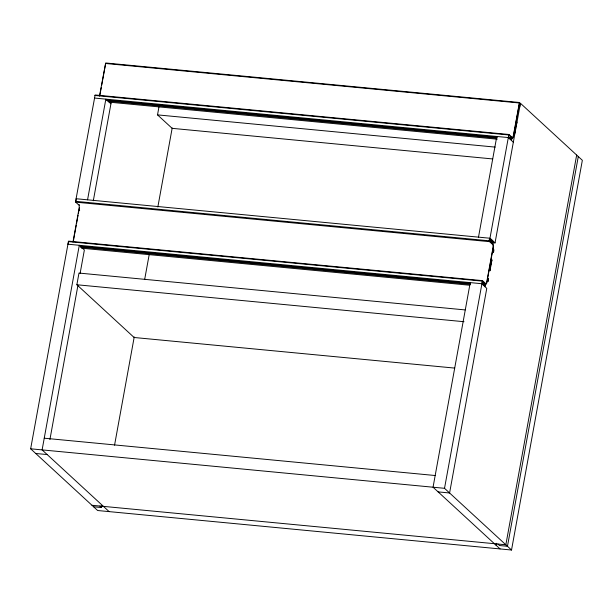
<?xml version="1.0" encoding="UTF-8"?>
<svg xmlns="http://www.w3.org/2000/svg" width="613" height="613" viewBox="0 0 613 613"><rect width="100%" height="100%" fill="white"/><g stroke="black" fill="none" stroke-linecap="round" stroke-linejoin="round"><path stroke-width="0.92" d="M520.368 103.497L519.426 102.563L513.38 135.45A2.713 0.904 -84.5 0 1 512.1 137.297L508.874 134.553L489.488 240.832L489.572 241.668L492.622 244.472A2.713 0.904 -84.5 0 1 492.959 247.821L486.822 281.597A2.713 0.904 -84.5 0 1 485.534 283.444L482.492 280.639L68.51 241.131L30.65 448.8L97.659 510.522L511.526 550.022L582.35 160.299L520.414 103.26L495.036 242.909L492.392 242.656M509.051 134.492L95.13 94.961L75.621 201.325L75.706 202.16L78.755 204.972A2.713 0.904 -84.5 0 1 79.092 208.313L72.955 242.089M68.158 243.736L68.388 242.434M75.828 201.516L76.181 199.562M99.513 95.942L105.681 62.978L519.602 102.509M73.399 240.978L74.533 234.725M74.694 233.837L76.227 225.392M76.51 223.845L77.483 218.489M77.644 217.592L78.089 215.155M78.41 213.37L79.062 209.799L79.675 210.359M79.177 209.148L79.414 207.853M99.766 95.873L101.252 87.69M101.712 85.169L105.62 63.652M87.559 199.823L105.85 99.145L110.93 103.819M454.677 368.091L134.124 337.495L76.863 284.754L78.985 273.061L465.175 309.925M49.914 439.552L77.889 285.627M80.104 273.429L84.372 249.966L79.292 245.292L42.113 449.896L109.122 511.61M93.314 200.735L111.267 101.965M492.691 158.943L172.138 128.339L157.518 114.876L158.989 106.785M93.597 506.775L101.559 507.541L101.896 505.656M114.554 445.184L134.232 336.928M144.66 279.505L149.281 254.089M157.84 207.018L172.207 127.948M470.24 282.608L433.054 487.212L500.062 548.926M478.5 237.139L496.798 136.461M511.526 550.022L444.517 488.308L482.492 280.639M482.715 284.639L482.829 283.988L482.017 283.237L482.377 281.29L485.22 283.911L484.86 285.857L483.849 284.922L483.726 285.574M490.975 239.17L490.86 239.813L490.048 239.07L489.695 241.016L492.538 243.637L492.89 241.691L491.871 240.756L489.021 240.48M509.273 138.492L509.388 137.841L508.575 137.09L508.936 135.144L511.778 137.764L511.418 139.71L510.407 138.776L510.292 139.427M491.871 240.756L491.994 240.104L489.136 239.829M484.944 286.692L485.419 284.095L482.569 283.819M493.212 241.223L492.944 244.012A2.713 0.904 -84.5 0 1 493.281 247.353L493.044 248.656C495.457 249.721 491.779 256.15 493.534 249.866L492.929 249.307L490.208 264.241L490.821 264.808L491.971 259.797L489.963 270.839L490.706 265.452L490.094 264.893L487.258 280.486L487.871 281.045C488.5 273.605 489.174 284.355 487.143 281.129L486.906 282.432A2.713 0.904 -84.5 0 1 485.626 284.279L485.419 284.095M511.51 140.546L511.978 137.948L510.077 137.764M496.001 545.187L496.346 543.302M576.664 155.058L505.84 544.788L91.973 505.281M578.289 156.56L507.464 546.283L499.503 545.524L497.879 544.022M105.421 63.468L519.28 102.969M94.862 95.452L508.729 134.952M508.92 137.488L511.778 137.764M94.394 98.049L508.261 137.557L513.334 142.231M106.823 100.072L496.905 137.304M107.007 100.271L497.089 137.504M107.842 101.007L496.967 138.155M109.06 102.133L497.235 139.182M157.518 114.876L495.189 147.112M76.096 198.727L489.963 238.235L495.036 242.909M75.621 201.325L489.488 240.832M489.082 241.323L492.89 241.691M75.706 202.16L489.572 241.668M68.304 241.599L482.17 281.099M482.362 283.635L485.22 283.911M67.836 244.196L481.695 283.704L486.776 288.378L449.59 492.982L438.134 491.887M80.265 246.219L470.347 283.451M80.449 246.418L470.523 283.65M80.326 247.062L470.409 284.302M81.544 248.188L469.727 285.237M76.863 284.754L464.003 321.71M44.236 438.203L435.176 475.519M30.65 448.8L444.517 488.308M35.73 453.474L47.186 454.57M519.709 107.152L520.092 103.72L519.487 103.16L515.234 126.539L515.847 127.106L516.997 122.094M514.989 133.136L515.725 127.749L515.119 127.19L513.464 136.285A2.713 0.904 -84.5 0 1 512.184 138.132L511.978 137.948M99.934 506.039L101.559 507.541M79.077 204.504A2.713 0.904 -84.5 0 1 79.422 205.225"/></g></svg>
